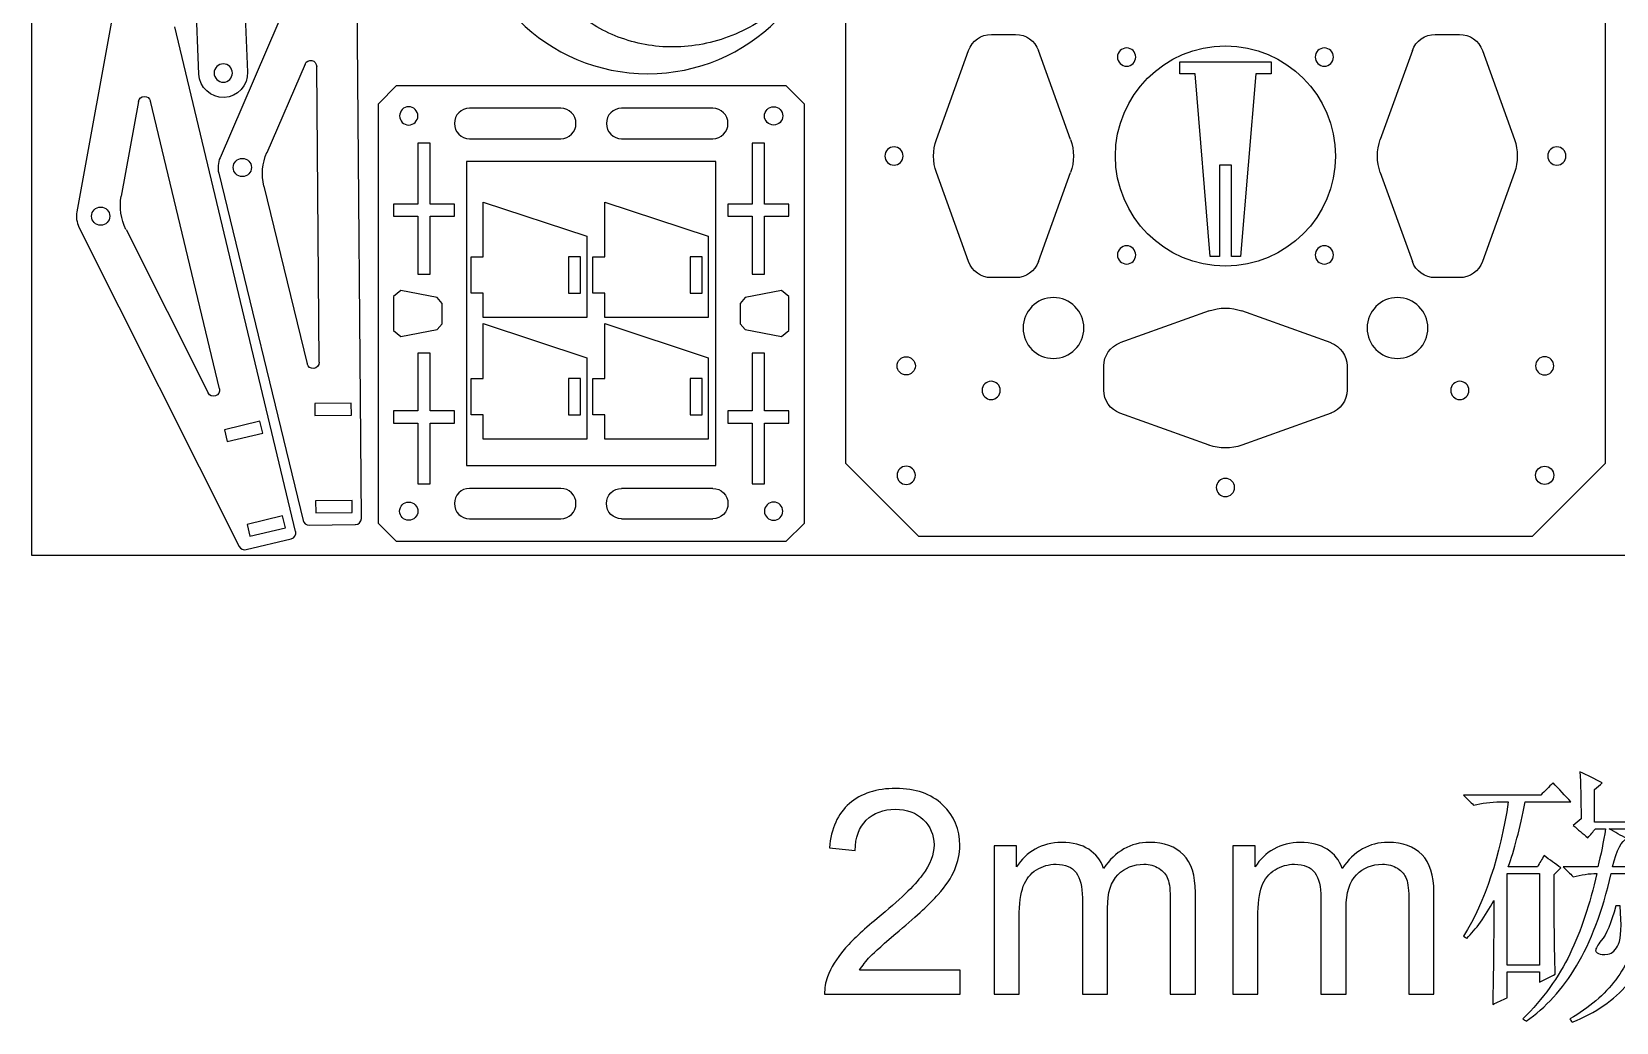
# Model space of a CAD drawing. Header units: millimetres. Extents: x -528 to 279, y -109 to 169.
# Drawn here: x -528.3 to -267.6, y -108.3 to 54.6 of the extents above; entities that cross this region are included whole.
import ezdxf

# ---------------------------------------------------------------- set-up
doc = ezdxf.new("R2010")
doc.units = ezdxf.units.MM
doc.layers.add('1', color=7, linetype='CONTINUOUS', true_color=0xffffff)

msp = doc.modelspace()

# ---------------------------------------------------------------- linework, layer by layer
at = {"layer": '1', "color": 3, "linetype": 'Continuous'}
for p, q in [((-528.25, -31.5), (-528.25, 168.5)), ((-394.43, 84.66), (-394.43, -16.34)), ((-269.43, -16.34), (-269.43, 84.66)), ((-476.01, 83.19), (-497.28, 33.87)), ((-511.2, 77.83), (-520.84, 24.98)), ((-500.75, 47.64), (-501.36, 62.52)), ((-493.24, 59.78), (-492.76, 47.97)), ((-474.03, -25.45), (-474.74, 59.91)), ((-484.84, -27.58), (-504.73, 55.43)), ((-370.43, 54.16), (-366.43, 54.16)), ((-297.43, 54.16), (-293.43, 54.16)), ((-379.46, 36.87), (-374.19, 51.51)), ((-357.4, 36.87), (-362.66, 51.51)), ((-339.43, 49.66), (-324.43, 49.66)), ((-339.43, 47.66), (-339.43, 49.66)), ((-324.43, 49.66), (-324.43, 47.66)), ((-301.19, 51.51), (-306.46, 36.87)), ((-289.66, 51.51), (-284.4, 36.87)), ((-483.3, 49.28), (-489.59, 34.71)), ((-480.98, 0.24), (-481.38, 48.9)), ((-336.93, 47.66), (-339.43, 47.66)), ((-334.43, 17.66), (-336.93, 47.66)), ((-326.93, 47.66), (-329.43, 17.66)), ((-324.43, 47.66), (-326.93, 47.66)), ((-468.24, 45.76, 0.05), (-471.24, 42.76, 0.05)), ((-468.24, 45.76, 0.05), (-404.24, 45.76, 0.05)), ((-401.24, 42.76, 0.05), (-404.24, 45.76, 0.05)), ((-510.68, 43.15), (-513.53, 27.54)), ((-497.38, -4.11), (-508.72, 43.2)), ((-471.24, -26.24, 0.05), (-471.24, 42.76, 0.05)), ((-441.24, 42.01, 0.05), (-456.24, 42.01, 0.05)), ((-416.24, 42.01, 0.05), (-431.24, 42.01, 0.05)), ((-401.24, 42.76, 0.05), (-401.24, -26.24, 0.05)), ((-456.24, 37.01, 0.05), (-441.24, 37.01, 0.05)), ((-431.24, 37.01, 0.05), (-416.24, 37.01, 0.05)), ((-462.74, 36.26, 0.05), (-464.74, 36.26, 0.05)), ((-464.74, 36.26, 0.05), (-464.74, 26.26, 0.05)), ((-462.74, 26.26, 0.05), (-462.74, 36.26, 0.05)), ((-409.74, 36.26, 0.05), (-409.74, 26.26, 0.05)), ((-407.74, 36.26, 0.05), (-409.74, 36.26, 0.05)), ((-407.74, 26.26, 0.05), (-407.74, 36.26, 0.05)), ((-497.5, 31.34), (-483.62, -25.75)), ((-415.74, 33.26, 0.05), (-456.74, 33.26, 0.05)), ((-456.74, 33.26, 0.05), (-456.74, -16.74, 0.05)), ((-415.74, -16.74, 0.05), (-415.74, 33.26, 0.05)), ((-374.19, 16.81), (-379.46, 31.46)), ((-362.66, 16.81), (-357.4, 31.46)), ((-332.93, 32.66), (-332.93, 17.66)), ((-330.93, 32.66), (-332.93, 32.66)), ((-330.93, 17.66), (-330.93, 32.66)), ((-306.46, 31.46), (-301.19, 16.81)), ((-284.4, 31.46), (-289.66, 16.81)), ((-490.05, 29.21), (-482.95, 0)), ((-468.74, 26.26, 0.05), (-468.74, 24.26, 0.05)), ((-464.74, 26.26, 0.05), (-468.74, 26.26, 0.05)), ((-458.74, 26.26, 0.05), (-462.74, 26.26, 0.05)), ((-458.74, 24.26, 0.05), (-458.74, 26.26, 0.05)), ((-453.98, 26.6, -0.03), (-436.98, 21, 0.03)), ((-453.98, 17.59, -0.03), (-453.98, 26.6, -0.03)), ((-433.98, 26.6, -0.03), (-416.98, 21, 0.03)), ((-433.98, 17.59, -0.03), (-433.98, 26.6, -0.03)), ((-409.74, 26.26, 0.05), (-413.74, 26.26, 0.05)), ((-413.74, 26.26, 0.05), (-413.74, 24.26, 0.05)), ((-403.74, 26.26, 0.05), (-407.74, 26.26, 0.05)), ((-403.74, 24.26, 0.05), (-403.74, 26.26, 0.05)), ((-468.74, 24.26, 0.05), (-464.74, 24.26, 0.05)), ((-464.74, 24.26, 0.05), (-464.74, 14.76, 0.05)), ((-462.74, 14.76, 0.05), (-462.74, 24.26, 0.05)), ((-462.74, 24.26, 0.05), (-458.74, 24.26, 0.05)), ((-413.74, 24.26, 0.05), (-409.74, 24.26, 0.05)), ((-409.74, 24.26, 0.05), (-409.74, 14.76, 0.05)), ((-407.74, 24.26, 0.05), (-403.74, 24.26, 0.05)), ((-407.74, 14.76, 0.05), (-407.74, 24.26, 0.05)), ((-520.48, 22.47), (-494.11, -30.04)), ((-512.74, 22.07), (-499.25, -4.8)), ((-436.98, 21, 0.03), (-436.98, 7.59, 0.03)), ((-416.98, 21, 0.03), (-416.98, 7.59, 0.03)), ((-455.98, 17.59, -0.04), (-453.98, 17.59, -0.03)), ((-455.98, 11.59, -0.04), (-455.98, 17.59, -0.04)), ((-439.98, 17.59, 0.02), (-439.98, 11.59, 0.02)), ((-437.98, 17.59, 0.03), (-439.98, 17.59, 0.02)), ((-437.98, 11.59, 0.03), (-437.98, 17.59, 0.03)), ((-435.98, 17.59, -0.04), (-433.98, 17.59, -0.03)), ((-435.98, 11.59, -0.04), (-435.98, 17.59, -0.04)), ((-419.98, 17.59, 0.02), (-419.98, 11.59, 0.02)), ((-417.98, 17.59, 0.03), (-419.98, 17.59, 0.02)), ((-417.98, 11.59, 0.03), (-417.98, 17.59, 0.03)), ((-332.93, 17.66), (-334.43, 17.66)), ((-329.43, 17.66), (-330.93, 17.66)), ((-464.74, 14.76, 0.05), (-462.74, 14.76, 0.05)), ((-409.74, 14.76, 0.05), (-407.74, 14.76, 0.05)), ((-366.43, 14.16), (-370.43, 14.16)), ((-293.43, 14.16), (-297.43, 14.16)), ((-467.56, 12.04, 0.05), (-468.74, 11.05, 0.05)), ((-468.74, 11.05, 0.05), (-468.74, 5.46, 0.05)), ((-461.56, 10.91, 0.05), (-467.56, 12.04, 0.05)), ((-460.74, 9.93, 0.05), (-461.56, 10.91, 0.05)), ((-453.98, 11.59, -0.03), (-455.98, 11.59, -0.04)), ((-453.98, 7.59, -0.03), (-453.98, 11.59, -0.03)), ((-439.98, 11.59, 0.02), (-437.98, 11.59, 0.03)), ((-433.98, 11.59, -0.03), (-435.98, 11.59, -0.04)), ((-433.98, 7.59, -0.03), (-433.98, 11.59, -0.03)), ((-419.98, 11.59, 0.02), (-417.98, 11.59, 0.03)), ((-410.93, 10.91, 0.05), (-411.74, 9.93, 0.05)), ((-404.93, 12.04, 0.05), (-410.93, 10.91, 0.05)), ((-403.74, 11.05, 0.05), (-404.93, 12.04, 0.05)), ((-403.74, 5.46, 0.05), (-403.74, 11.05, 0.05)), ((-460.74, 6.59, 0.05), (-460.74, 9.93, 0.05)), ((-411.74, 9.93, 0.05), (-411.74, 6.59, 0.05)), ((-334.63, 8.69), (-349.28, 3.43)), ((-314.57, 3.43), (-329.22, 8.69)), ((-468.74, 5.46, 0.05), (-467.56, 4.48, 0.05)), ((-467.56, 4.48, 0.05), (-461.56, 5.61, 0.05)), ((-461.56, 5.61, 0.05), (-460.74, 6.59, 0.05)), ((-436.98, 7.59, 0.03), (-453.98, 7.59, -0.03)), ((-453.98, 6.6, -0.03), (-436.98, 1, 0.03)), ((-453.98, -2.41, -0.03), (-453.98, 6.6, -0.03)), ((-416.98, 7.59, 0.03), (-433.98, 7.59, -0.03)), ((-433.98, 6.6, -0.03), (-416.98, 1, 0.03)), ((-433.98, -2.41, -0.03), (-433.98, 6.6, -0.03)), ((-411.74, 6.59, 0.05), (-410.93, 5.61, 0.05)), ((-410.93, 5.61, 0.05), (-404.93, 4.48, 0.05)), ((-404.93, 4.48, 0.05), (-403.74, 5.46, 0.05)), ((-462.74, 1.76, 0.05), (-464.74, 1.76, 0.05)), ((-464.74, 1.76, 0.05), (-464.74, -7.74, 0.05)), ((-462.74, -7.74, 0.05), (-462.74, 1.76, 0.05)), ((-436.98, 1, 0.03), (-436.98, -12.41, 0.03)), ((-416.98, 1, 0.03), (-416.98, -12.41, 0.03)), ((-409.74, 1.76, 0.05), (-409.74, -7.74, 0.05)), ((-407.74, 1.76, 0.05), (-409.74, 1.76, 0.05)), ((-407.74, -7.74, 0.05), (-407.74, 1.76, 0.05)), ((-455.98, -2.41, -0.04), (-453.98, -2.41, -0.03)), ((-455.98, -8.41, -0.04), (-455.98, -2.41, -0.04)), ((-439.98, -2.41, 0.02), (-439.98, -8.41, 0.02)), ((-437.98, -2.41, 0.03), (-439.98, -2.41, 0.02)), ((-437.98, -8.41, 0.03), (-437.98, -2.41, 0.03)), ((-435.98, -2.41, -0.04), (-433.98, -2.41, -0.03)), ((-435.98, -8.41, -0.04), (-435.98, -2.41, -0.04)), ((-419.98, -2.41, 0.02), (-419.98, -8.41, 0.02)), ((-417.98, -2.41, 0.03), (-419.98, -2.41, 0.02)), ((-417.98, -8.41, 0.03), (-417.98, -2.41, 0.03)), ((-351.93, -4.34), (-351.93, -0.34)), ((-311.93, -0.34), (-311.93, -4.34)), ((-475.69, -6.46), (-481.69, -6.51)), ((-481.69, -6.51), (-481.68, -8.51)), ((-475.68, -8.46), (-475.69, -6.46)), ((-468.74, -7.74, 0.05), (-468.74, -9.74, 0.05)), ((-464.74, -7.74, 0.05), (-468.74, -7.74, 0.05)), ((-458.74, -7.74, 0.05), (-462.74, -7.74, 0.05)), ((-458.74, -9.74, 0.05), (-458.74, -7.74, 0.05)), ((-413.74, -7.74, 0.05), (-413.74, -9.74, 0.05)), ((-409.74, -7.74, 0.05), (-413.74, -7.74, 0.05)), ((-403.74, -7.74, 0.05), (-407.74, -7.74, 0.05)), ((-403.74, -9.74, 0.05), (-403.74, -7.74, 0.05)), ((-490.73, -9.45), (-496.56, -10.85)), ((-490.26, -11.4), (-490.73, -9.45)), ((-481.68, -8.51), (-475.68, -8.46)), ((-468.74, -9.74, 0.05), (-464.74, -9.74, 0.05)), ((-464.74, -9.74, 0.05), (-464.74, -19.74, 0.05)), ((-462.74, -19.74, 0.05), (-462.74, -9.74, 0.05)), ((-462.74, -9.74, 0.05), (-458.74, -9.74, 0.05)), ((-453.98, -8.41, -0.03), (-455.98, -8.41, -0.04)), ((-453.98, -12.41, -0.03), (-453.98, -8.41, -0.03)), ((-439.98, -8.41, 0.02), (-437.98, -8.41, 0.03)), ((-433.98, -8.41, -0.03), (-435.98, -8.41, -0.04)), ((-433.98, -12.41, -0.03), (-433.98, -8.41, -0.03)), ((-419.98, -8.41, 0.02), (-417.98, -8.41, 0.03)), ((-413.74, -9.74, 0.05), (-409.74, -9.74, 0.05)), ((-409.74, -9.74, 0.05), (-409.74, -19.74, 0.05)), ((-407.74, -19.74, 0.05), (-407.74, -9.74, 0.05)), ((-407.74, -9.74, 0.05), (-403.74, -9.74, 0.05)), ((-334.63, -13.37), (-349.28, -8.1)), ((-314.57, -8.1), (-329.22, -13.37)), ((-496.56, -10.85), (-496.1, -12.8)), ((-496.1, -12.8), (-490.26, -11.4)), ((-436.98, -12.41, 0.03), (-453.98, -12.41, -0.03)), ((-416.98, -12.41, 0.03), (-433.98, -12.41, -0.03)), ((-456.74, -16.74, 0.05), (-415.74, -16.74, 0.05)), ((-394.43, -16.34), (-382.43, -28.34)), ((-281.43, -28.34), (-269.43, -16.34)), ((-464.74, -19.74, 0.05), (-462.74, -19.74, 0.05)), ((-441.24, -20.49, 0.05), (-456.24, -20.49, 0.05)), ((-416.24, -20.49, 0.05), (-431.24, -20.49, 0.05)), ((-409.74, -19.74, 0.05), (-407.74, -19.74, 0.05)), ((-475.56, -22.46), (-481.56, -22.51)), ((-481.56, -22.51), (-481.54, -24.51)), ((-475.54, -24.46), (-475.56, -22.46)), ((-487, -25.01), (-492.83, -26.41)), ((-486.53, -26.96), (-487, -25.01)), ((-481.54, -24.51), (-475.54, -24.46)), ((-456.24, -25.49, 0.05), (-441.24, -25.49, 0.05)), ((-431.24, -25.49, 0.05), (-416.24, -25.49, 0.05)), ((-492.83, -26.41), (-492.37, -28.35)), ((-492.37, -28.35), (-486.53, -26.96)), ((-482.64, -26.52), (-475.03, -26.45)), ((-471.24, -26.24, 0.05), (-468.24, -29.24, 0.05)), ((-404.24, -29.24, 0.05), (-401.24, -26.24, 0.05)), ((-382.43, -28.34), (-281.43, -28.34)), ((-492.98, -30.56), (-485.58, -28.79)), ((-404.24, -29.24, 0.05), (-468.24, -29.24, 0.05)), ((-58.25, -31.5), (-528.25, -31.5))]:
    msp.add_line(p, q, dxfattribs=at)
at = {"layer": '1', "color": 3, "linetype": 'Continuous', "extrusion": (0, 0, -1)}
for centre, radius in [((426.93, 77.69, -0.05), 30), ((348.19, 50.43), 1.5), ((315.66, 50.43), 1.5), ((496.75, 47.8), 1.5), ((466.24, 40.76, -0.05), 1.5), ((386.43, 34.16), 1.5), ((277.43, 34.16), 1.5), ((348.19, 17.9), 1.5), ((315.66, 17.9), 1.5), ((360.21, 5.88), 5), ((303.64, 5.88), 5), ((279.43, -0.34), 1.5), ((370.46, -4.38), 1.5), ((293.39, -4.38), 1.5), ((384.43, -18.34), 1.5), ((331.93, -20.34), 1.5), ((406.24, -24.24, -0.05), 1.5)]:
    msp.add_circle(centre, radius, dxfattribs=at)
at = {"layer": '1', "color": 3, "linetype": 'Continuous'}
for centre, radius in [((-331.93, 34.16), 18.1), ((-406.24, 40.76, 0.05), 1.5), ((-493.61, 32.28), 1.5), ((-516.9, 24.27), 1.5), ((-384.43, -0.34), 1.5), ((-279.43, -18.34), 1.5), ((-466.24, -24.24, 0.05), 1.5)]:
    msp.add_circle(centre, radius, dxfattribs=at)
at = {"layer": '1', "color": 3, "linetype": 'Continuous', "extrusion": (0, 0, -1)}
for centre, radius, start, end in [((370.43, 50.16), 4, 19.7658, 90), ((366.43, 50.16), 4, 90, 160.2342), ((297.43, 50.16), 4, 19.7658, 90), ((293.43, 50.16), 4, 90, 160.2342), ((482.38, 48.89), 1, 23.3358, 179.5231), ((496.75, 47.8), 4, 177.6642, 357.6642), ((509.7, 42.97), 1, 10.3358, 166.5231), ((371.93, 34.16), 8, 340.2342, 19.7658), ((364.93, 34.16), 8, 160.2342, 199.7658), ((298.93, 34.16), 8, 340.2342, 19.7658), ((291.93, 34.16), 8, 160.2342, 199.7658), ((481.6, 31.27), 8.7, 346.3358, 23.3358), ((504.97, 25.98), 8.7, 333.3358, 10.3358), ((370.43, 18.16), 4, 270, 340.2342), ((366.43, 18.16), 4, 199.7658, 270), ((297.43, 18.16), 4, 270, 340.2342), ((293.43, 18.16), 4, 199.7658, 270), ((331.93, 1.16), 8, 70.2342, 109.7658), ((347.93, -0.34), 4, 0, 70.2342), ((315.93, -0.34), 4, 109.7658, 180), ((481.98, 0.23), 1, 179.5231, 346.3358), ((498.36, -4.35), 1, 166.5231, 333.3358), ((347.93, -4.34), 4, 289.7658, 0), ((315.93, -4.34), 4, 180, 250.2342), ((331.93, -5.84), 8, 250.2342, 289.7658), ((431.24, -22.99, -0.05), 2.5, 270, 90), ((416.24, -22.99, -0.05), 2.5, 90, 270)]:
    msp.add_arc(centre, radius, start, end, dxfattribs=at)
at = {"layer": '1', "color": 3, "linetype": 'Continuous'}
for centre, radius, start, end in [((-456.24, 39.51, 0.05), 2.5, 90, 270), ((-441.24, 39.51, 0.05), 2.5, 270, 90), ((-431.24, 39.51, 0.05), 2.5, 90, 270), ((-416.24, 39.51, 0.05), 2.5, 270, 90), ((-493.61, 32.28), 4, 156.6642, 193.6642), ((-516.9, 24.27), 4, 169.6642, 206.6642), ((-456.24, -22.99, 0.05), 2.5, 90, 270), ((-441.24, -22.99, 0.05), 2.5, 270, 90), ((-482.65, -25.52), 1, 193.6642, 270.4769), ((-475.03, -25.45), 1, 270.4769, 0.4769), ((-485.81, -27.81), 1, 283.4769, 13.4769), ((-493.22, -29.59), 1, 206.6642, 283.4769)]:
    msp.add_arc(centre, radius, start, end, dxfattribs=at)
at = {"layer": '1', "color": 6, "linetype": 'Continuous'}
for points, knots in [([(-406.95, 57.39, 0.05), (-408.35, 56.35, 0.05), (-409.84, 55.47, 0.05), (-412.9, 54, 0.05), (-414.48, 53.41, 0.05), (-417.67, 52.56, 0.05), (-419.29, 52.28, 0.05), (-422.49, 52.04, 0.05), (-424.09, 52.07, 0.05), (-427.2, 52.41, 0.05), (-428.72, 52.73, 0.05), (-431.62, 53.62, 0.05), (-433.01, 54.19, 0.05), (-435.63, 55.56, 0.05), (-436.85, 56.36, 0.05), (-439.09, 58.14, 0.05), (-440.11, 59.13, 0.05), (-441.92, 61.23, 0.05), (-442.71, 62.35, 0.05), (-444.06, 64.67, 0.05), (-444.61, 65.88, 0.05), (-445.46, 68.33, 0.05), (-445.76, 69.58, 0.05), (-446.12, 72.06, 0.05), (-446.19, 73.3, 0.05), (-446.08, 75.72, 0.05), (-445.91, 76.9, 0.05), (-445.36, 79.17, 0.05), (-444.99, 80.26, 0.05), (-444.06, 82.31, 0.05), (-443.5, 83.26, 0.05), (-442.56, 84.58, 0.05), (-442.23, 85, 0.05), (-441.55, 85.79, 0.05), (-441.19, 86.16, 0.05), (-440.82, 86.51, 0.05), (-440.81, 86.53, 0.05), (-440.8, 86.54, 0.05)], [0, 0, 0, 0, 0.0625, 0.0625, 0.125, 0.125, 0.1875, 0.1875, 0.25, 0.25, 0.3125, 0.3125, 0.375, 0.375, 0.4375, 0.4375, 0.5, 0.5, 0.5625, 0.5625, 0.625, 0.625, 0.6875, 0.6875, 0.75, 0.75, 0.8125, 0.8125, 0.875, 0.875, 0.9375, 0.9375, 0.96875, 0.96875, 0.999023, 0.999023, 1, 1, 1, 1]), ([(-271.24, -75.35), (-269.03, -75.35), (-266.83, -75.35), (-264.62, -75.35), (-264.62, -70.69), (-264.68, -67.25), (-264.8, -65.04), (-263.58, -65.59), (-262.35, -66.15), (-261.13, -66.7), (-261.55, -67.07), (-261.98, -67.43), (-262.41, -67.8), (-262.41, -70.32), (-262.41, -72.83), (-262.41, -75.35), (-260.08, -75.35), (-257.75, -75.35), (-255.42, -75.35), (-255.42, -72.28), (-255.48, -69.59), (-255.61, -67.25), (-254.32, -67.86), (-253.03, -68.48), (-251.74, -69.09), (-252.23, -69.46), (-252.72, -69.83), (-253.21, -70.2), (-253.21, -72.65), (-253.15, -74.92), (-253.03, -77), (-253.82, -77.37), (-254.62, -77.74), (-255.42, -78.11), (-255.42, -77.56), (-255.42, -77), (-255.42, -76.45), (-259.9, -76.45), (-264.37, -76.45), (-268.85, -76.45), (-267.87, -77), (-266.89, -77.56), (-265.9, -78.11), (-266.77, -78.35), (-267.56, -79.89), (-268.3, -82.71), (-263.82, -82.71), (-259.34, -82.71), (-254.86, -82.71), (-254.13, -81.97), (-253.39, -81.23), (-252.66, -80.5), (-251.61, -81.6), (-250.57, -82.71), (-249.53, -83.81), (-253.64, -83.81), (-257.75, -83.81), (-261.86, -83.81), (-260.94, -84.36), (-260.02, -84.91), (-259.1, -85.47), (-259.59, -85.71), (-260.08, -85.96), (-260.57, -86.21), (-260.76, -87.37), (-260.94, -88.54), (-261.13, -89.7), (-260.75, -91.79), (-260.14, -93.69), (-259.28, -95.4), (-257.19, -92.7), (-255.79, -90.49), (-255.05, -88.78), (-254.07, -89.64), (-253.09, -90.5), (-252.1, -91.36), (-253.46, -91.6), (-255.73, -93.25), (-258.92, -96.32), (-257.56, -98.9), (-256.09, -100.86), (-252.91, -103.56), (-251.19, -104.48), (-249.34, -104.97), (-249.34, -105.15), (-249.34, -105.34), (-249.34, -105.52), (-250.82, -105.65), (-251.98, -106.26), (-252.85, -107.37), (-255.17, -105.4), (-257.11, -103.1), (-258.64, -100.47), (-260.17, -97.83), (-261.13, -94.91), (-261.49, -91.72), (-262.23, -96.01), (-263.67, -99.45), (-265.82, -102.03), (-267.96, -104.61), (-270.99, -106.68), (-274.92, -108.28), (-275.04, -108.1), (-275.16, -107.91), (-275.29, -107.73), (-272.1, -105.89), (-269.59, -103.74), (-267.74, -101.29), (-265.9, -98.83), (-264.71, -96.05), (-263.61, -89.8), (-263.26, -86.76), (-263.14, -83.81), (-264.92, -83.81), (-266.7, -83.81), (-268.48, -83.81), (-269.95, -90.07), (-271.86, -95.13), (-276.51, -102.85), (-279.27, -105.89), (-282.46, -108.1), (-282.65, -107.97), (-282.83, -107.85), (-283.02, -107.73), (-279.7, -104.42), (-277.13, -100.86), (-273.45, -93.25), (-271.98, -88.84), (-270.87, -83.81), (-272.1, -83.81), (-273.39, -84), (-274.74, -84.36), (-275.29, -83.81), (-275.84, -83.26), (-276.39, -82.71), (-274.49, -82.71), (-272.59, -82.71), (-270.69, -82.71), (-270.2, -80.75), (-269.77, -78.66), (-269.41, -76.45), (-269.96, -76.45), (-270.5, -76.45), (-271.05, -76.45), (-271.48, -76.94), (-271.92, -77.44), (-272.35, -77.93), (-273.14, -77.25), (-273.94, -76.58), (-274.74, -75.9), (-274.31, -75.53), (-273.88, -75.16), (-273.45, -74.8), (-273.45, -71.6), (-273.51, -69.03), (-273.63, -67.07), (-272.4, -67.68), (-271.18, -68.29), (-269.95, -68.91), (-270.38, -69.27), (-270.81, -69.64), (-271.24, -70.01), (-271.24, -71.79), (-271.24, -73.57), (-271.24, -75.35)], [0, 0, 0, 0, 0.018636, 0.018636, 0.018636, 0.047641, 0.047641, 0.047641, 0.058979, 0.058979, 0.058979, 0.063745, 0.063745, 0.063745, 0.084978, 0.084978, 0.084978, 0.104657, 0.104657, 0.104657, 0.127451, 0.127451, 0.127451, 0.139499, 0.139499, 0.139499, 0.144663, 0.144663, 0.144663, 0.163817, 0.163817, 0.163817, 0.171222, 0.171222, 0.171222, 0.175881, 0.175881, 0.175881, 0.213686, 0.213686, 0.213686, 0.223204, 0.223204, 0.223204, 0.238225, 0.238225, 0.238225, 0.27603, 0.27603, 0.27603, 0.284815, 0.284815, 0.284815, 0.297621, 0.297621, 0.297621, 0.332296, 0.332296, 0.332296, 0.341352, 0.341352, 0.341352, 0.345996, 0.345996, 0.345996, 0.355946, 0.355946, 0.355946, 0.372864, 0.372864, 0.372864, 0.395023, 0.395023, 0.395023, 0.406046, 0.406046, 0.406046, 0.429992, 0.429992, 0.429992, 0.450809, 0.450809, 0.471747, 0.471747, 0.471747, 0.473315, 0.473315, 0.473315, 0.484899, 0.484899, 0.484899, 0.510614, 0.510614, 0.510614, 0.536918, 0.536918, 0.536918, 0.569028, 0.569028, 0.569028, 0.600699, 0.600699, 0.600699, 0.602587, 0.602587, 0.602587, 0.63094, 0.63094, 0.63094, 0.657044, 0.657044, 0.683078, 0.683078, 0.683078, 0.698238, 0.698238, 0.698238, 0.744462, 0.744462, 0.790687, 0.790687, 0.790687, 0.792602, 0.792602, 0.792602, 0.830716, 0.830716, 0.868831, 0.868831, 0.868831, 0.880075, 0.880075, 0.880075, 0.886802, 0.886802, 0.886802, 0.903177, 0.903177, 0.903177, 0.921519, 0.921519, 0.921519, 0.926251, 0.926251, 0.926251, 0.931886, 0.931886, 0.931886, 0.940885, 0.940885, 0.940885, 0.945752, 0.945752, 0.945752, 0.967958, 0.967958, 0.967958, 0.97978, 0.97978, 0.97978, 0.984665, 0.984665, 0.984665, 1, 1, 1, 1]), ([(-392.1, -99.71), (-386.59, -99.71), (-381.08, -99.71), (-375.57, -99.71), (-375.57, -101.03), (-375.57, -102.36), (-375.57, -103.68), (-383, -103.68), (-390.42, -103.68), (-397.85, -103.68), (-397.88, -102.69), (-397.72, -101.72), (-397.37, -100.81), (-396.8, -99.29), (-395.9, -97.8), (-393.39, -94.85), (-391.58, -93.15), (-385.56, -88.21), (-383.09, -85.83), (-381.79, -84.08), (-380.51, -82.32), (-379.86, -80.66), (-379.86, -77.45), (-380.45, -76.07), (-381.62, -74.94), (-382.79, -73.82), (-384.33, -73.25), (-388.21, -73.25), (-389.8, -73.86), (-391, -75.05), (-392.2, -76.25), (-392.8, -77.9), (-392.82, -80.01), (-394.23, -79.87), (-395.65, -79.73), (-397.07, -79.58), (-396.78, -76.41), (-395.68, -73.99), (-393.78, -72.32), (-391.88, -70.66), (-389.32, -69.83), (-382.89, -69.83), (-380.33, -70.73), (-376.55, -74.31), (-375.61, -76.54), (-375.61, -80.54), (-375.89, -81.87), (-376.99, -84.47), (-377.9, -85.85), (-379.19, -87.29), (-380.47, -88.73), (-382.6, -90.7), (-385.57, -93.22), (-388.06, -95.31), (-389.65, -96.72), (-390.35, -97.46), (-391.06, -98.21), (-391.64, -98.96), (-392.1, -99.71)], [0, 0, 0, 0, 0.109716, 0.109716, 0.109716, 0.136101, 0.136101, 0.136101, 0.283992, 0.283992, 0.283992, 0.303446, 0.303446, 0.303446, 0.338445, 0.338445, 0.373444, 0.373444, 0.427947, 0.427947, 0.427947, 0.461716, 0.461716, 0.497351, 0.497351, 0.497351, 0.528989, 0.528989, 0.562659, 0.562659, 0.562659, 0.596952, 0.596952, 0.596952, 0.623932, 0.623932, 0.623932, 0.675526, 0.675526, 0.675526, 0.727515, 0.727515, 0.780066, 0.780066, 0.832616, 0.832616, 0.85949, 0.85949, 0.886364, 0.886364, 0.886364, 0.941531, 0.941531, 0.941531, 0.981969, 0.981969, 0.981969, 1, 1, 1, 1]), ([(-276.76, -82.9), (-277.13, -83.26), (-277.5, -83.63), (-277.87, -84), (-277.87, -92.46), (-277.81, -97.92), (-277.68, -100.37), (-278.54, -100.8), (-279.4, -101.23), (-280.26, -101.66), (-280.26, -101.1), (-280.26, -100.55), (-280.26, -100), (-282.04, -100), (-283.82, -100), (-285.6, -100), (-285.6, -101.41), (-285.6, -102.82), (-285.6, -104.23), (-286.39, -104.6), (-287.19, -104.97), (-287.98, -105.34), (-287.86, -100.19), (-287.8, -94.49), (-287.8, -88.23), (-289.27, -90.93), (-290.74, -93.01), (-292.22, -94.48), (-292.4, -94.36), (-292.59, -94.24), (-292.77, -94.12), (-289.21, -88.35), (-286.76, -80.99), (-285.41, -72.04), (-285.84, -72.04), (-286.27, -72.04), (-288.3, -72.04), (-289.76, -72.22), (-291.12, -72.59), (-291.67, -72.04), (-292.22, -71.48), (-292.77, -70.93), (-288.54, -70.93), (-284.31, -70.93), (-280.08, -70.93), (-279.4, -70.26), (-278.72, -69.58), (-278.05, -68.91), (-277.07, -69.95), (-276.09, -70.99), (-275.11, -72.04), (-277.62, -72.04), (-280.13, -72.04), (-282.65, -72.04), (-283.51, -76.45), (-284.43, -80.01), (-285.41, -82.71), (-283.81, -82.71), (-282.22, -82.71), (-280.63, -82.71), (-280.26, -82.09), (-279.89, -81.48), (-279.52, -80.87), (-278.6, -81.54), (-277.68, -82.22), (-276.76, -82.9)], [0, 0, 0, 0, 0.011077, 0.011077, 0.011077, 0.127241, 0.127241, 0.127241, 0.147684, 0.147684, 0.147684, 0.159433, 0.159433, 0.159433, 0.197313, 0.197313, 0.197313, 0.227359, 0.227359, 0.227359, 0.246032, 0.246032, 0.246032, 0.367452, 0.367452, 0.367452, 0.421949, 0.421949, 0.421949, 0.426634, 0.426634, 0.426634, 0.592886, 0.592886, 0.592886, 0.602065, 0.602065, 0.636028, 0.636028, 0.636028, 0.652705, 0.652705, 0.652705, 0.743109, 0.743109, 0.743109, 0.76352, 0.76352, 0.76352, 0.794108, 0.794108, 0.794108, 0.847785, 0.847785, 0.847785, 0.92633, 0.92633, 0.92633, 0.960355, 0.960355, 0.960355, 0.975617, 0.975617, 0.975617, 1, 1, 1, 1]), ([(-365.84, -103.68), (-367.22, -103.68), (-368.6, -103.68), (-369.98, -103.68), (-369.98, -95.54), (-369.98, -87.4), (-369.98, -79.26), (-368.74, -79.26), (-367.51, -79.26), (-366.28, -79.26), (-366.28, -80.4), (-366.28, -81.54), (-366.28, -82.69), (-365.51, -81.49), (-364.49, -80.52), (-361.94, -79.07), (-360.49, -78.7), (-357.06, -78.7), (-355.57, -79.08), (-353.26, -80.58), (-352.44, -81.64), (-351.97, -82.98), (-350.04, -80.14), (-347.53, -78.7), (-342.01, -78.7), (-340.14, -79.38), (-338.84, -80.72), (-337.53, -82.06), (-336.88, -84.13), (-336.88, -92.5), (-336.88, -98.09), (-336.88, -103.68), (-338.25, -103.68), (-339.62, -103.68), (-341, -103.68), (-341, -98.55), (-341, -93.42), (-341, -86.64), (-341.13, -85.45), (-341.4, -84.72), (-341.67, -83.99), (-342.15, -83.4), (-342.86, -82.96), (-343.57, -82.52), (-344.39, -82.29), (-347.06, -82.29), (-348.49, -82.87), (-349.62, -84.01), (-350.76, -85.15), (-351.32, -86.98), (-351.32, -94.22), (-351.32, -98.95), (-351.32, -103.68), (-352.7, -103.68), (-354.08, -103.68), (-355.46, -103.68), (-355.46, -98.39), (-355.46, -93.1), (-355.46, -85.97), (-355.81, -84.59), (-356.48, -83.67), (-357.15, -82.76), (-358.26, -82.29), (-360.95, -82.29), (-362.03, -82.6), (-363.02, -83.21), (-364.01, -83.83), (-364.72, -84.72), (-365.17, -85.91), (-365.61, -87.09), (-365.84, -88.79), (-365.84, -95.24), (-365.84, -99.46), (-365.84, -103.68)], [0, 0, 0, 0, 0.021717, 0.021717, 0.021717, 0.149848, 0.149848, 0.149848, 0.169258, 0.169258, 0.169258, 0.187265, 0.187265, 0.187265, 0.209572, 0.209572, 0.231879, 0.231879, 0.256797, 0.256797, 0.281715, 0.281715, 0.281715, 0.329662, 0.329662, 0.367192, 0.367192, 0.367192, 0.402961, 0.402961, 0.47472, 0.47472, 0.47472, 0.495995, 0.495995, 0.495995, 0.575565, 0.575565, 0.601256, 0.601256, 0.601256, 0.613444, 0.613444, 0.613444, 0.627095, 0.627095, 0.651792, 0.651792, 0.651792, 0.68261, 0.68261, 0.740482, 0.740482, 0.740482, 0.761672, 0.761672, 0.761672, 0.842904, 0.842904, 0.871114, 0.871114, 0.871114, 0.890339, 0.890339, 0.904921, 0.904921, 0.904921, 0.922971, 0.922971, 0.922971, 0.949552, 0.949552, 1, 1, 1, 1]), ([(-326.6, -103.68), (-327.98, -103.68), (-329.36, -103.68), (-330.74, -103.68), (-330.74, -95.54), (-330.74, -87.4), (-330.74, -79.26), (-329.51, -79.26), (-328.27, -79.26), (-327.04, -79.26), (-327.04, -80.4), (-327.04, -81.54), (-327.04, -82.69), (-326.27, -81.49), (-325.25, -80.52), (-322.7, -79.07), (-321.25, -78.7), (-317.82, -78.7), (-316.34, -79.08), (-314.02, -80.58), (-313.21, -81.64), (-312.73, -82.98), (-310.8, -80.14), (-308.29, -78.7), (-302.77, -78.7), (-300.91, -79.38), (-299.6, -80.72), (-298.29, -82.06), (-297.65, -84.13), (-297.65, -92.5), (-297.65, -98.09), (-297.65, -103.68), (-299.02, -103.68), (-300.39, -103.68), (-301.76, -103.68), (-301.76, -98.55), (-301.76, -93.42), (-301.76, -86.64), (-301.9, -85.45), (-302.16, -84.72), (-302.43, -83.99), (-302.92, -83.4), (-303.62, -82.96), (-304.33, -82.52), (-305.16, -82.29), (-307.82, -82.29), (-309.25, -82.87), (-310.38, -84.01), (-311.52, -85.15), (-312.08, -86.98), (-312.08, -94.22), (-312.08, -98.95), (-312.08, -103.68), (-313.46, -103.68), (-314.84, -103.68), (-316.22, -103.68), (-316.22, -98.39), (-316.22, -93.1), (-316.22, -85.97), (-316.57, -84.59), (-317.24, -83.67), (-317.91, -82.76), (-319.02, -82.29), (-321.72, -82.29), (-322.8, -82.6), (-323.78, -83.21), (-324.77, -83.83), (-325.49, -84.72), (-325.94, -85.91), (-326.38, -87.09), (-326.6, -88.79), (-326.6, -95.24), (-326.6, -99.46), (-326.6, -103.68)], [0, 0, 0, 0, 0.021717, 0.021717, 0.021717, 0.149848, 0.149848, 0.149848, 0.169258, 0.169258, 0.169258, 0.187265, 0.187265, 0.187265, 0.209572, 0.209572, 0.231879, 0.231879, 0.256797, 0.256797, 0.281715, 0.281715, 0.281715, 0.329662, 0.329662, 0.367192, 0.367192, 0.367192, 0.402961, 0.402961, 0.47472, 0.47472, 0.47472, 0.495995, 0.495995, 0.495995, 0.575565, 0.575565, 0.601256, 0.601256, 0.601256, 0.613444, 0.613444, 0.613444, 0.627095, 0.627095, 0.651792, 0.651792, 0.651792, 0.68261, 0.68261, 0.740482, 0.740482, 0.740482, 0.761672, 0.761672, 0.761672, 0.842904, 0.842904, 0.871114, 0.871114, 0.871114, 0.890339, 0.890339, 0.904921, 0.904921, 0.904921, 0.922971, 0.922971, 0.922971, 0.949552, 0.949552, 1, 1, 1, 1]), ([(-280.26, -83.81), (-282.04, -83.81), (-283.82, -83.81), (-285.6, -83.81), (-285.6, -88.84), (-285.6, -93.87), (-285.6, -98.9), (-283.82, -98.9), (-282.04, -98.9), (-280.26, -98.9), (-280.26, -93.87), (-280.26, -88.84), (-280.26, -83.81)], [0, 0, 0, 0, 0.130701, 0.130701, 0.130701, 0.5, 0.5, 0.5, 0.630701, 0.630701, 0.630701, 1, 1, 1, 1]), ([(-267.75, -89.15), (-267.5, -89.15), (-267.26, -89.15), (-267.01, -89.15), (-266.77, -92.34), (-266.85, -94.42), (-267.72, -96.39), (-268.29, -96.94), (-269.03, -97.06), (-269.77, -97.18), (-270.29, -97.15), (-270.6, -96.96), (-270.91, -96.78), (-271.05, -96.63), (-271.05, -96.14), (-270.75, -95.58), (-270.14, -94.85), (-269.28, -93.87), (-268.48, -91.97), (-267.75, -89.15)], [0, 0, 0, 0, 0.026361, 0.026361, 0.026361, 0.250304, 0.250304, 0.474248, 0.474248, 0.474248, 0.553281, 0.553281, 0.553281, 0.586416, 0.586416, 0.688189, 0.688189, 0.688189, 1, 1, 1, 1])]:
    msp.add_open_spline(points, degree=3, knots=knots, dxfattribs=at)

doc.saveas('drawing.dxf')
